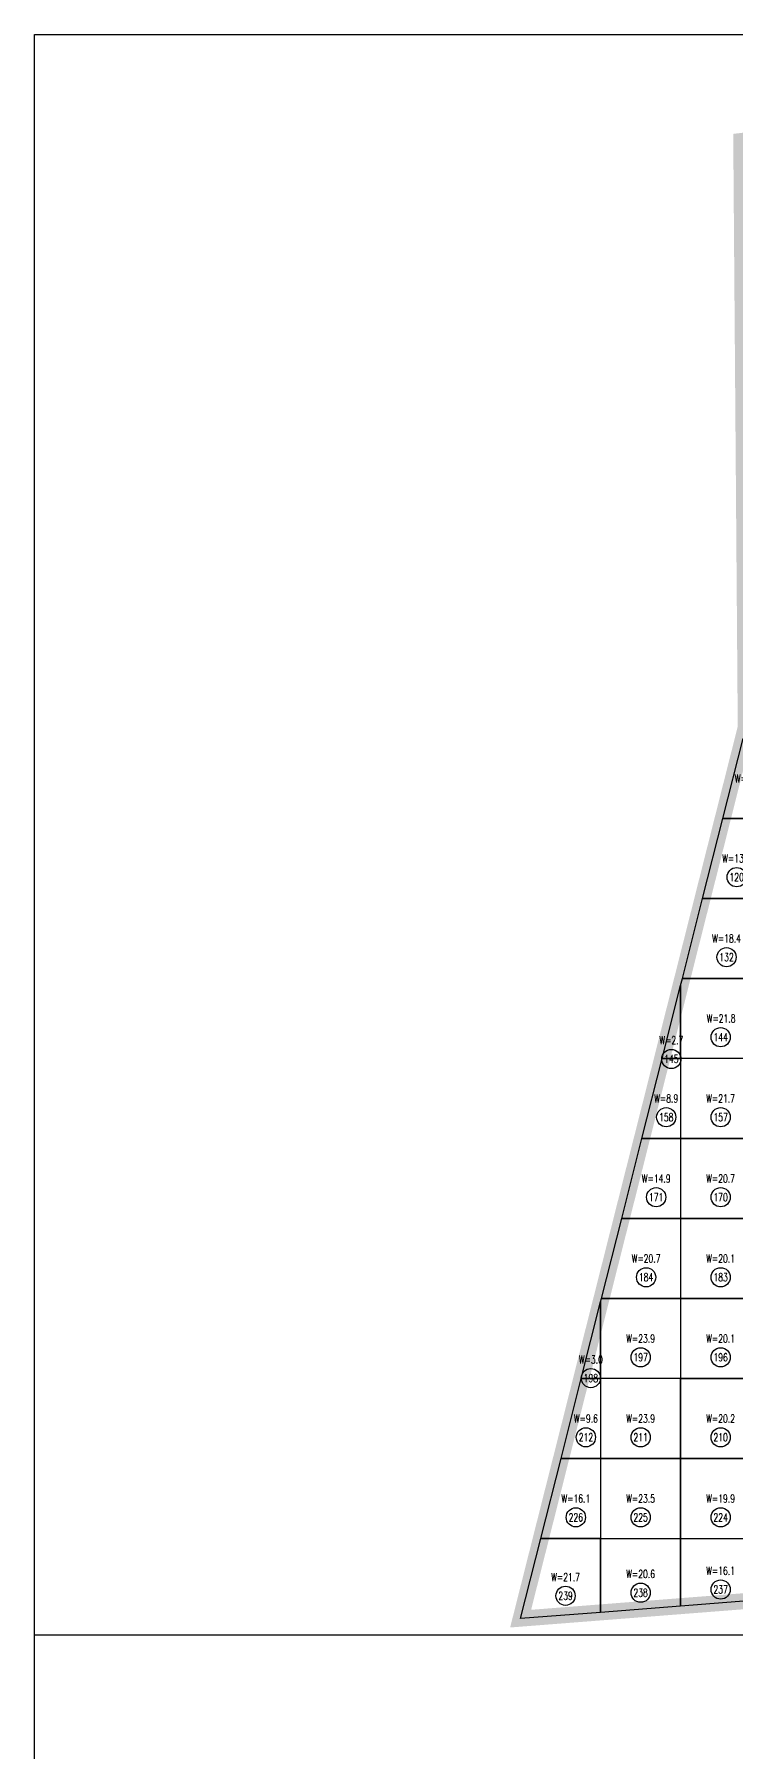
# Model space of a CAD drawing. Extents: x 4283 to 40403, y 1134 to 1764.
# Drawn here: x 16682 to 16725.9, y 1566.7 to 1674.1 of the extents above; entities that cross this region are included whole.
import ezdxf
from ezdxf.enums import TextEntityAlignment as Align

# ---------------------------------------------------------------- set-up
doc = ezdxf.new("R2010")
doc.units = 0
for name, color, linetype in [('tdz_18-4方格网', 2, 'Continuous'), ('tdz_18-4方格网计算', 7, 'Continuous'), ('tdz_土方计算图', 7, 'Continuous'), ('tdz_格田', 6, 'Continuous')]:
    doc.layers.add(name, color=color, linetype=linetype)
doc.styles.add('GLandNum', font='txt_____.ttf', dxfattribs={"width": 0.7, "height": 0.5})

msp = doc.modelspace()

# ---------------------------------------------------------------- linework, layer by layer
at = {"layer": 'tdz_18-4方格网', "linetype": 'Continuous'}
for points in [[(16726.28, 1630.1, 3393), (16727.38, 1630.1, 3392.95), (16727.38, 1625.1, 3392.91), (16725.01, 1625.1, 3393)], [(16725.01, 1625.1, 3393), (16727.38, 1625.1, 3392.91), (16727.38, 1620.1, 3392.84), (16723.75, 1620.1, 3393)], [(16723.75, 1620.1, 3393), (16727.38, 1620.1, 3392.84), (16727.38, 1615.1, 3392.77), (16722.49, 1615.1, 3393)], [(16722.49, 1615.1, 3393), (16727.38, 1615.1, 3392.77), (16727.38, 1610.1, 3392.82), (16722.38, 1610.1, 3392.99), (16722.38, 1614.67, 3393)], [(16722.38, 1614.67, 3393), (16722.38, 1610.1, 3392.99), (16721.22, 1610.1, 3392.99)], [(16721.22, 1610.1, 3392.99), (16722.38, 1610.1, 3392.99), (16722.38, 1605.1, 3392.93), (16719.96, 1605.1, 3392.98)], [(16722.38, 1610.1, 3392.99), (16722.38, 1605.1, 3392.93), (16727.38, 1605.1, 3392.76), (16727.38, 1610.1, 3392.82)], [(16719.96, 1605.1, 3392.98), (16722.38, 1605.1, 3392.93), (16722.38, 1600.1, 3392.87), (16718.7, 1600.1, 3392.97)], [(16722.38, 1605.1, 3392.93), (16722.38, 1600.1, 3392.87), (16727.38, 1600.1, 3392.73), (16727.38, 1605.1, 3392.76)], [(16718.7, 1600.1, 3392.97), (16722.38, 1600.1, 3392.87), (16722.38, 1595.1, 3392.84), (16717.43, 1595.1, 3392.96)], [(16722.38, 1600.1, 3392.87), (16722.38, 1595.1, 3392.84), (16727.38, 1595.1, 3392.73), (16727.38, 1600.1, 3392.73)], [(16717.38, 1594.89, 3392.96), (16717.38, 1590.1, 3392.93), (16716.17, 1590.1, 3392.95)], [(16717.43, 1595.1, 3392.96), (16722.38, 1595.1, 3392.84), (16722.38, 1590.1, 3392.83), (16717.38, 1590.1, 3392.93), (16717.38, 1594.89, 3392.96)], [(16722.38, 1595.1, 3392.84), (16722.38, 1590.1, 3392.83), (16727.38, 1590.1, 3392.73), (16727.38, 1595.1, 3392.73)], [(16716.17, 1590.1, 3392.95), (16717.38, 1590.1, 3392.93), (16717.38, 1585.1, 3392.91), (16714.91, 1585.1, 3392.94)], [(16717.38, 1590.1, 3392.93), (16717.38, 1585.1, 3392.91), (16722.38, 1585.1, 3392.82), (16722.38, 1590.1, 3392.83)], [(16722.38, 1590.1, 3392.83), (16722.38, 1585.1, 3392.82), (16727.38, 1585.1, 3392.72), (16727.38, 1590.1, 3392.73)], [(16714.91, 1585.1, 3392.94), (16717.38, 1585.1, 3392.91), (16717.38, 1580.1, 3392.87), (16713.64, 1580.1, 3392.93)], [(16717.38, 1585.1, 3392.91), (16717.38, 1580.1, 3392.87), (16722.38, 1580.1, 3392.78), (16722.38, 1585.1, 3392.82)], [(16722.38, 1585.1, 3392.82), (16722.38, 1580.1, 3392.78), (16727.38, 1580.1, 3392.69), (16727.38, 1585.1, 3392.72)], [(16713.64, 1580.1, 3392.93), (16717.38, 1580.1, 3392.87), (16717.38, 1575.49, 3392.86), (16712.38, 1575.1, 3392.92)], [(16717.38, 1575.49, 3392.86), (16717.38, 1580.1, 3392.87), (16722.38, 1580.1, 3392.78), (16722.38, 1575.88, 3392.79)], [(16722.38, 1575.88, 3392.79), (16722.38, 1580.1, 3392.78), (16727.38, 1580.1, 3392.69), (16727.38, 1576.27, 3392.72)]]:
    msp.add_polyline3d(points, close=True, dxfattribs=at)
at = {"layer": 'tdz_18-4方格网计算', "color": 7, "linetype": 'Continuous'}
for centre in [(16725.88, 1621.43), (16725.25, 1616.43), (16724.88, 1611.43), (16721.8, 1610.07), (16721.48, 1606.43), (16724.88, 1606.43), (16720.85, 1601.43), (16724.88, 1601.43), (16720.22, 1596.43), (16724.88, 1596.43), (16719.88, 1591.43), (16724.88, 1591.43), (16716.77, 1590.13), (16716.46, 1586.43), (16719.88, 1586.43), (16724.88, 1586.43), (16715.83, 1581.43), (16719.88, 1581.43), (16724.88, 1581.43), (16719.88, 1576.72), (16724.88, 1576.92), (16715.19, 1576.53)]:
    msp.add_circle(centre, 0.6, dxfattribs=at)
at = {"layer": 'tdz_土方计算图', "linetype": 'Continuous'}
for points in [[(16681.99, 1674.09), (16811.99, 1674.09)], [(16681.99, 1514.09), (16681.99, 1514.09), (16681.99, 1674.09), (16681.99, 1674.09)], [(16681.99, 1574.09), (16811.99, 1574.09)]]:
    msp.add_lwpolyline(points, dxfattribs=at)
at = {"layer": 'tdz_格田', "linetype": 'Continuous', "lineweight": 60, "const_width": 1}
msp.add_lwpolyline([(16712.38, 1575.1), (16726.45, 1630.79), (16726.17, 1667.43), (16774.72, 1673.09), (16781.6, 1580.5), (16712.38, 1575.1)], close=True, dxfattribs=at)

# ---------------------------------------------------------------- texts
at = {"layer": 'tdz_18-4方格网计算', "color": 173, "linetype": 'Continuous', "style": 'GLandNum', "width": 0.7}
for s, p in [('W=7.8', (16726.51, 1627.6)), ('W=13.2', (16725.88, 1622.6)), ('W=18.4', (16725.25, 1617.6)), ('W=21.8', (16724.91, 1612.6)), ('W=2.7', (16721.8, 1611.24)), ('W=8.9', (16721.48, 1607.6)), ('W=21.7', (16724.88, 1607.6)), ('W=14.9', (16720.85, 1602.6)), ('W=20.7', (16724.88, 1602.6)), ('W=20.7', (16720.22, 1597.6)), ('W=20.1', (16724.88, 1597.6)), ('W=23.9', (16719.88, 1592.6)), ('W=20.1', (16724.88, 1592.6)), ('W=3.0', (16716.77, 1591.29)), ('W=9.6', (16716.46, 1587.6)), ('W=23.9', (16719.88, 1587.6)), ('W=20.2', (16724.88, 1587.6)), ('W=16.1', (16715.83, 1582.6)), ('W=23.5', (16719.88, 1582.6)), ('W=19.9', (16724.88, 1582.6)), ('W=16.1', (16724.88, 1578.09)), ('W=21.7', (16715.19, 1577.69)), ('W=20.6', (16719.88, 1577.89))]:
    msp.add_text(s, height=0.5, dxfattribs=at).set_placement(p, align=Align.MIDDLE_CENTER)
at = {"layer": 'tdz_18-4方格网计算', "color": 7, "linetype": 'Continuous', "style": 'GLandNum', "width": 0.7}
for s, p in [('120', (16725.88, 1621.43)), ('132', (16725.25, 1616.43)), ('144', (16724.88, 1611.43)), ('145', (16721.8, 1610.07)), ('158', (16721.48, 1606.43)), ('157', (16724.88, 1606.43)), ('171', (16720.85, 1601.43)), ('170', (16724.88, 1601.43)), ('184', (16720.22, 1596.43)), ('183', (16724.88, 1596.43)), ('197', (16719.88, 1591.43)), ('196', (16724.88, 1591.43)), ('198', (16716.77, 1590.13)), ('212', (16716.46, 1586.43)), ('211', (16719.88, 1586.43)), ('210', (16724.88, 1586.43)), ('226', (16715.83, 1581.43)), ('225', (16719.88, 1581.43)), ('224', (16724.88, 1581.43)), ('239', (16715.19, 1576.53)), ('238', (16719.88, 1576.72)), ('237', (16724.88, 1576.92))]:
    msp.add_text(s, height=0.5, dxfattribs=at).set_placement(p, align=Align.MIDDLE_CENTER)

doc.saveas('drawing.dxf')
